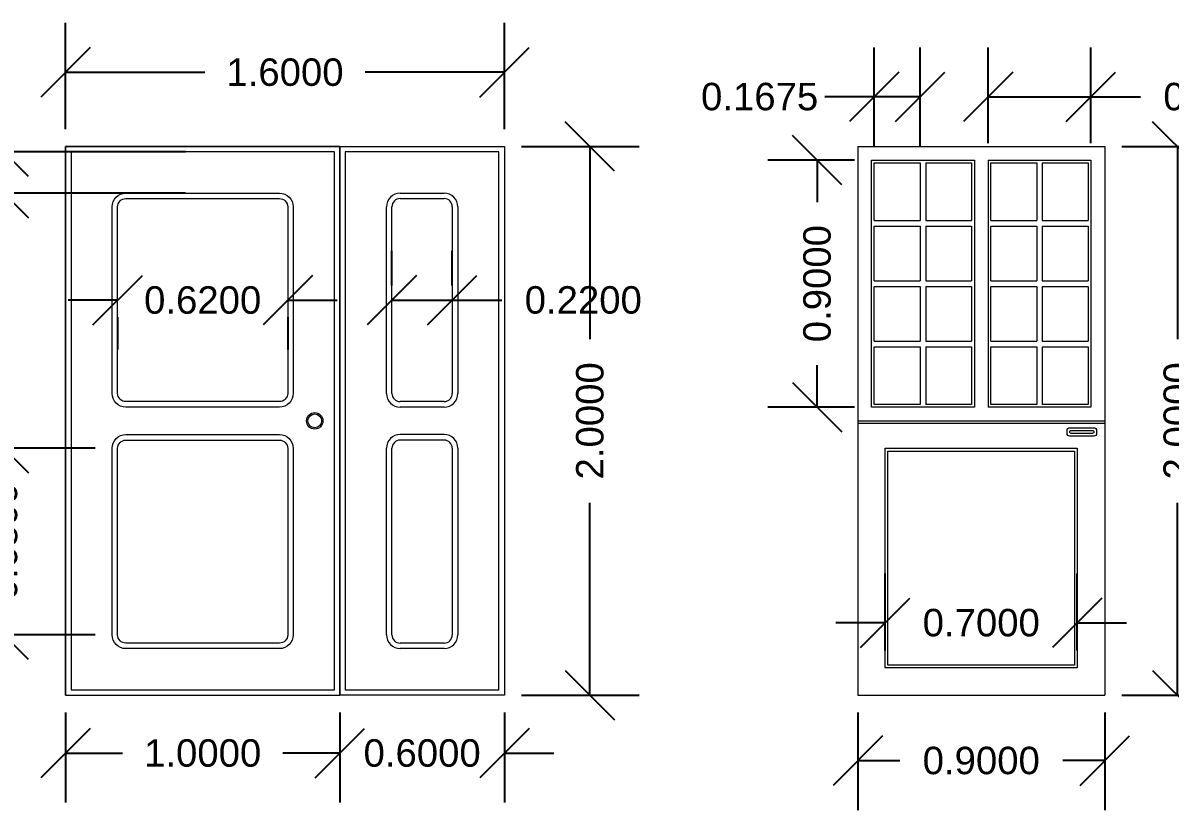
# Model space of a CAD drawing. Header units: inches. Extents: x 16.4 to 39.1, y 11.1 to 26.9.
# Drawn here: x 25.79 to 29.972, y 19.176 to 22.045 of the extents above; entities that cross this region are included whole.
import ezdxf

# ---------------------------------------------------------------- set-up
doc = ezdxf.new("R2010")
doc.units = ezdxf.units.IN
doc.header["$MEASUREMENT"] = 0
doc.styles.get("Standard").update_dxf_attribs({"font": 'arial.ttf'})
doc.dimstyles.get("Standard").update_dxf_attribs({"dimtxt": 0.1, "dimasz": 0.18, "dimexe": 0.18, "dimexo": 0.0625, "dimgap": 0.09, "dimtad": 0, "dimtoh": 1, "dimdec": 4, "dimzin": 0, "dimdsep": 46, "dimtxsty": 'Standard', "dimblk": 'OBLIQUE', "dimcen": 0.09, "dimadec": 0, "dimazin": 0, "dimtfac": 1, "dimtdec": 4, "dimtofl": 0, "dimtmove": 0, "dimatfit": 3, "dimldrblk": 'OBLIQUE', "dimfxl": 1, "dimtolj": 1, "dimtzin": 0, "dimarcsym": 0})

# ---------------------------------------------------------------- blocks, each defined once
blk = doc.blocks.new('_Oblique')
at = {"color": 0, "linetype": 'ByBlock', "lineweight": -2}
blk.add_line((-0.5, -0.5), (0.5, 0.5), dxfattribs=at)
blk = doc.blocks.new('*D10')
at = {"color": 0, "lineweight": -2, "transparency": 16777216}
for p, q in [((27.6074, 21.5947), (28.0367, 21.5947)), ((27.8567, 21.5947), (27.8567, 20.8929)), ((27.8567, 19.5947), (27.8567, 20.2964)), ((27.6074, 19.5947), (28.0367, 19.5947))]:
    blk.add_line(p, q, dxfattribs=at)
at = {"layer": 'Defpoints', "color": 0, "lineweight": 9, "transparency": 16777216}
for p in [(27.5449, 21.5947), (27.5449, 19.5947), (27.8567, 19.5947)]:
    blk.add_point(p, dxfattribs=at)
at = {"color": 0, "lineweight": -2, "transparency": 16777216, "xscale": 0.18, "yscale": 0.18, "zscale": 0.18}
for p, rotation in [((27.8567, 21.5947), 90), ((27.8567, 19.5947), 270)]:
    blk.add_blockref('_Oblique', p, dxfattribs=dict(at, rotation=rotation))
at = {"color": 0, "lineweight": 9, "transparency": 16777216, "insert": (27.8567, 20.5947), "char_height": 0.1, "attachment_point": 5, "rotation": 90}
blk.add_mtext('\\A1;2.0000', dxfattribs=at)
blk = doc.blocks.new('*D11')
at = {"color": 0, "lineweight": -2, "transparency": 16777216}
for p, q in [((25.9449, 21.6572), (25.9449, 22.0448)), ((27.5449, 21.6572), (27.5449, 22.0448)), ((25.9449, 21.8648), (26.4522, 21.8648)), ((27.5449, 21.8648), (27.0376, 21.8648))]:
    blk.add_line(p, q, dxfattribs=at)
at = {"layer": 'Defpoints', "color": 0, "lineweight": 9, "transparency": 16777216}
for p in [(27.5449, 21.8648), (25.9449, 21.5947), (27.5449, 21.5947)]:
    blk.add_point(p, dxfattribs=at)
at = {"color": 0, "lineweight": -2, "transparency": 16777216, "xscale": 0.18, "yscale": 0.18, "zscale": 0.18, "rotation": 180}
blk.add_blockref('_Oblique', (25.9449, 21.8648), dxfattribs=at)
at = {"color": 0, "lineweight": -2, "transparency": 16777216, "xscale": 0.18, "yscale": 0.18, "zscale": 0.18}
blk.add_blockref('_Oblique', (27.5449, 21.8648), dxfattribs=at)
at = {"color": 0, "lineweight": 9, "transparency": 16777216, "insert": (26.7449, 21.8648), "char_height": 0.1, "attachment_point": 5}
blk.add_mtext('\\A1;1.6000', dxfattribs=at)
blk = doc.blocks.new('*D12')
at = {"color": 0, "lineweight": -2, "transparency": 16777216}
for p, q in [((26.1349, 21.0344), (25.9549, 21.0344)), ((26.7549, 21.0344), (26.9349, 21.0344)), ((26.1349, 20.9722), (26.1349, 20.8544)), ((26.7549, 20.9722), (26.7549, 20.8544))]:
    blk.add_line(p, q, dxfattribs=at)
at = {"layer": 'Defpoints', "color": 0, "lineweight": 9, "transparency": 16777216}
for p in [(26.1349, 21.0347), (26.7549, 21.0347), (26.7549, 21.0344)]:
    blk.add_point(p, dxfattribs=at)
at = {"color": 0, "lineweight": -2, "transparency": 16777216, "xscale": 0.18, "yscale": 0.18, "zscale": 0.18}
blk.add_blockref('_Oblique', (26.1349, 21.0344), dxfattribs=at)
at = {"color": 0, "lineweight": -2, "transparency": 16777216, "xscale": 0.18, "yscale": 0.18, "zscale": 0.18, "rotation": 180}
blk.add_blockref('_Oblique', (26.7549, 21.0344), dxfattribs=at)
at = {"color": 0, "lineweight": 9, "transparency": 16777216, "insert": (26.4449, 21.0344), "char_height": 0.1, "attachment_point": 5}
blk.add_mtext('\\A1;0.6200', dxfattribs=at)
blk = doc.blocks.new('*D13')
at = {"color": 0, "lineweight": -2, "transparency": 16777216}
for p, q in [((27.1349, 21.0882), (27.1349, 21.2147)), ((27.3549, 21.0882), (27.3549, 21.2147)), ((27.1349, 21.0347), (27.3549, 21.0347)), ((27.3549, 21.0347), (27.5349, 21.0347))]:
    blk.add_line(p, q, dxfattribs=at)
at = {"layer": 'Defpoints', "color": 0, "lineweight": 9, "transparency": 16777216}
for p in [(27.1349, 21.0257), (27.3549, 21.0347), (27.3549, 21.0257)]:
    blk.add_point(p, dxfattribs=at)
at = {"color": 0, "lineweight": -2, "transparency": 16777216, "xscale": 0.18, "yscale": 0.18, "zscale": 0.18, "rotation": 180}
blk.add_blockref('_Oblique', (27.1349, 21.0347), dxfattribs=at)
at = {"color": 0, "lineweight": -2, "transparency": 16777216, "xscale": 0.18, "yscale": 0.18, "zscale": 0.18}
blk.add_blockref('_Oblique', (27.3549, 21.0347), dxfattribs=at)
at = {"color": 0, "lineweight": 9, "transparency": 16777216, "insert": (27.8323, 21.0347), "char_height": 0.1, "attachment_point": 5}
blk.add_mtext('\\A1;0.2200', dxfattribs=at)
blk = doc.blocks.new('*D14')
at = {"color": 0, "lineweight": -2, "transparency": 16777216}
for p, q in [((25.9449, 19.5322), (25.9449, 19.2036)), ((26.9449, 19.5322), (26.9449, 19.2036)), ((25.9449, 19.3836), (26.1522, 19.3836)), ((26.9449, 19.3836), (26.7376, 19.3836))]:
    blk.add_line(p, q, dxfattribs=at)
at = {"layer": 'Defpoints', "color": 0, "lineweight": 9, "transparency": 16777216}
for p in [(25.9449, 19.5947), (26.9449, 19.5947), (26.9449, 19.3836)]:
    blk.add_point(p, dxfattribs=at)
at = {"color": 0, "lineweight": -2, "transparency": 16777216, "xscale": 0.18, "yscale": 0.18, "zscale": 0.18, "rotation": 180}
blk.add_blockref('_Oblique', (25.9449, 19.3836), dxfattribs=at)
at = {"color": 0, "lineweight": -2, "transparency": 16777216, "xscale": 0.18, "yscale": 0.18, "zscale": 0.18}
blk.add_blockref('_Oblique', (26.9449, 19.3836), dxfattribs=at)
at = {"color": 0, "lineweight": 9, "transparency": 16777216, "insert": (26.4449, 19.3836), "char_height": 0.1, "attachment_point": 5}
blk.add_mtext('\\A1;1.0000', dxfattribs=at)
blk = doc.blocks.new('*D15')
at = {"color": 0, "lineweight": -2, "transparency": 16777216}
for p, q in [((26.9449, 19.5322), (26.9449, 19.2036)), ((27.5449, 19.5322), (27.5449, 19.2036)), ((26.9449, 19.3836), (26.7649, 19.3836)), ((27.5449, 19.3836), (27.7249, 19.3836))]:
    blk.add_line(p, q, dxfattribs=at)
at = {"layer": 'Defpoints', "color": 0, "lineweight": 9, "transparency": 16777216}
for p in [(26.9449, 19.5947), (27.5449, 19.5947), (26.9449, 19.3836)]:
    blk.add_point(p, dxfattribs=at)
at = {"color": 0, "lineweight": -2, "transparency": 16777216, "xscale": 0.18, "yscale": 0.18, "zscale": 0.18}
blk.add_blockref('_Oblique', (26.9449, 19.3836), dxfattribs=at)
at = {"color": 0, "lineweight": -2, "transparency": 16777216, "xscale": 0.18, "yscale": 0.18, "zscale": 0.18, "rotation": 180}
blk.add_blockref('_Oblique', (27.5449, 19.3836), dxfattribs=at)
at = {"color": 0, "lineweight": 9, "transparency": 16777216, "insert": (27.2449, 19.3836), "char_height": 0.1, "attachment_point": 5}
blk.add_mtext('\\A1;0.6000', dxfattribs=at)
blk = doc.blocks.new('*D16')
at = {"color": 0, "lineweight": -2, "transparency": 16777216}
for p, q in [((25.7195, 20.4947), (25.7195, 20.6747)), ((26.0524, 20.4947), (25.5395, 20.4947)), ((26.0524, 19.8147), (25.5395, 19.8147)), ((25.7195, 19.8147), (25.7195, 19.6347))]:
    blk.add_line(p, q, dxfattribs=at)
at = {"layer": 'Defpoints', "color": 0, "lineweight": 9, "transparency": 16777216}
for p in [(26.1149, 20.4947), (25.7195, 19.8147), (26.1149, 19.8147)]:
    blk.add_point(p, dxfattribs=at)
at = {"color": 0, "lineweight": -2, "transparency": 16777216, "xscale": 0.18, "yscale": 0.18, "zscale": 0.18}
for p, rotation in [((25.7195, 20.4947), 270), ((25.7195, 19.8147), 90)]:
    blk.add_blockref('_Oblique', p, dxfattribs=dict(at, rotation=rotation))
at = {"color": 0, "lineweight": 9, "transparency": 16777216, "insert": (25.7195, 20.1547), "char_height": 0.1, "attachment_point": 5, "rotation": 90}
blk.add_mtext('\\A1;0.6800', dxfattribs=at)
blk = doc.blocks.new('*D17')
at = {"color": 0, "lineweight": -2, "transparency": 16777216}
for p, q in [((29.7957, 21.5947), (30.1781, 21.5947)), ((29.9981, 21.5947), (29.9981, 20.8929)), ((29.9981, 19.5947), (29.9981, 20.2964)), ((29.7957, 19.5947), (30.1781, 19.5947))]:
    blk.add_line(p, q, dxfattribs=at)
at = {"layer": 'Defpoints', "color": 0, "lineweight": 9, "transparency": 16777216}
for p in [(29.7332, 21.5947), (29.7332, 19.5947), (29.9981, 19.5947)]:
    blk.add_point(p, dxfattribs=at)
at = {"color": 0, "lineweight": -2, "transparency": 16777216, "xscale": 0.18, "yscale": 0.18, "zscale": 0.18}
for p, rotation in [((29.9981, 21.5947), 90), ((29.9981, 19.5947), 270)]:
    blk.add_blockref('_Oblique', p, dxfattribs=dict(at, rotation=rotation))
at = {"color": 0, "lineweight": 9, "transparency": 16777216, "insert": (29.9981, 20.5947), "char_height": 0.1, "attachment_point": 5, "rotation": 90}
blk.add_mtext('\\A1;2.0000', dxfattribs=at)
blk = doc.blocks.new('*D18')
at = {"color": 0, "lineweight": -2, "transparency": 16777216}
for p, q in [((28.8332, 19.5322), (28.8332, 19.1763)), ((29.7332, 19.5322), (29.7332, 19.1763)), ((28.8332, 19.3563), (28.9858, 19.3563)), ((29.7332, 19.3563), (29.5806, 19.3563))]:
    blk.add_line(p, q, dxfattribs=at)
at = {"layer": 'Defpoints', "color": 0, "lineweight": 9, "transparency": 16777216}
for p in [(28.8332, 19.5947), (29.7332, 19.5947), (29.7332, 19.3563)]:
    blk.add_point(p, dxfattribs=at)
at = {"color": 0, "lineweight": -2, "transparency": 16777216, "xscale": 0.18, "yscale": 0.18, "zscale": 0.18, "rotation": 180}
blk.add_blockref('_Oblique', (28.8332, 19.3563), dxfattribs=at)
at = {"color": 0, "lineweight": -2, "transparency": 16777216, "xscale": 0.18, "yscale": 0.18, "zscale": 0.18}
blk.add_blockref('_Oblique', (29.7332, 19.3563), dxfattribs=at)
at = {"color": 0, "lineweight": 9, "transparency": 16777216, "insert": (29.2832, 19.3563), "char_height": 0.1, "attachment_point": 5}
blk.add_mtext('\\A1;0.9000', dxfattribs=at)
blk = doc.blocks.new('*D19')
at = {"color": 0, "lineweight": -2, "transparency": 16777216}
for p, q in [((28.9332, 19.7572), (28.9332, 20.0387)), ((29.6332, 19.7572), (29.6332, 20.0387)), ((28.9332, 19.8587), (28.7532, 19.8587)), ((29.6332, 19.8587), (29.8132, 19.8587))]:
    blk.add_line(p, q, dxfattribs=at)
at = {"layer": 'Defpoints', "color": 0, "lineweight": 9, "transparency": 16777216}
for p in [(29.6332, 19.8587), (28.9332, 19.6947), (29.6332, 19.6947)]:
    blk.add_point(p, dxfattribs=at)
at = {"color": 0, "lineweight": -2, "transparency": 16777216, "xscale": 0.18, "yscale": 0.18, "zscale": 0.18}
blk.add_blockref('_Oblique', (28.9332, 19.8587), dxfattribs=at)
at = {"color": 0, "lineweight": -2, "transparency": 16777216, "xscale": 0.18, "yscale": 0.18, "zscale": 0.18, "rotation": 180}
blk.add_blockref('_Oblique', (29.6332, 19.8587), dxfattribs=at)
at = {"color": 0, "lineweight": 9, "transparency": 16777216, "insert": (29.2832, 19.8587), "char_height": 0.1, "attachment_point": 5}
blk.add_mtext('\\A1;0.7000', dxfattribs=at)
blk = doc.blocks.new('*D20')
at = {"color": 0, "lineweight": -2, "transparency": 16777216}
for p, q in [((28.8207, 21.5447), (28.505, 21.5447)), ((28.685, 21.5447), (28.685, 21.3921)), ((28.685, 20.6447), (28.685, 20.7973)), ((28.8207, 20.6447), (28.505, 20.6447))]:
    blk.add_line(p, q, dxfattribs=at)
at = {"layer": 'Defpoints', "color": 0, "lineweight": 9, "transparency": 16777216}
for p in [(28.8832, 21.5447), (28.685, 20.6447), (28.8832, 20.6447)]:
    blk.add_point(p, dxfattribs=at)
at = {"color": 0, "lineweight": -2, "transparency": 16777216, "xscale": 0.18, "yscale": 0.18, "zscale": 0.18}
for p, rotation in [((28.685, 21.5447), 90), ((28.685, 20.6447), 270)]:
    blk.add_blockref('_Oblique', p, dxfattribs=dict(at, rotation=rotation))
at = {"color": 0, "lineweight": 9, "transparency": 16777216, "insert": (28.685, 21.0947), "char_height": 0.1, "attachment_point": 5, "rotation": 90}
blk.add_mtext('\\A1;0.9000', dxfattribs=at)
blk = doc.blocks.new('*D21')
at = {"color": 0, "lineweight": -2, "transparency": 16777216}
for p, q in [((29.3082, 21.6072), (29.3082, 21.9558)), ((29.6832, 21.6072), (29.6832, 21.9558)), ((29.3082, 21.7758), (29.6832, 21.7758)), ((29.6832, 21.7758), (29.8632, 21.7758))]:
    blk.add_line(p, q, dxfattribs=at)
at = {"layer": 'Defpoints', "color": 0, "lineweight": 9, "transparency": 16777216}
for p in [(29.6832, 21.7758), (29.3082, 21.5447), (29.6832, 21.5447)]:
    blk.add_point(p, dxfattribs=at)
at = {"color": 0, "lineweight": -2, "transparency": 16777216, "xscale": 0.18, "yscale": 0.18, "zscale": 0.18, "rotation": 180}
blk.add_blockref('_Oblique', (29.3082, 21.7758), dxfattribs=at)
at = {"color": 0, "lineweight": -2, "transparency": 16777216, "xscale": 0.18, "yscale": 0.18, "zscale": 0.18}
blk.add_blockref('_Oblique', (29.6832, 21.7758), dxfattribs=at)
at = {"color": 0, "lineweight": 9, "transparency": 16777216, "insert": (30.1606, 21.7758), "char_height": 0.1, "attachment_point": 5}
blk.add_mtext('\\A1;0.3750', dxfattribs=at)
blk = doc.blocks.new('*D22')
at = {"color": 0, "lineweight": -2, "transparency": 16777216}
for p, q in [((28.8932, 21.5972), (28.8932, 21.9558)), ((29.0607, 21.5972), (29.0607, 21.9558)), ((28.8932, 21.7758), (28.7132, 21.7758)), ((29.0607, 21.7758), (28.8932, 21.7758))]:
    blk.add_line(p, q, dxfattribs=at)
at = {"layer": 'Defpoints', "color": 0, "lineweight": 9, "transparency": 16777216}
for p in [(28.8932, 21.7758), (28.8932, 21.5347), (29.0607, 21.5347)]:
    blk.add_point(p, dxfattribs=at)
at = {"color": 0, "lineweight": -2, "transparency": 16777216, "xscale": 0.18, "yscale": 0.18, "zscale": 0.18, "rotation": 180}
blk.add_blockref('_Oblique', (28.8932, 21.7758), dxfattribs=at)
at = {"color": 0, "lineweight": -2, "transparency": 16777216, "xscale": 0.18, "yscale": 0.18, "zscale": 0.18}
blk.add_blockref('_Oblique', (29.0607, 21.7758), dxfattribs=at)
at = {"color": 0, "lineweight": 9, "transparency": 16777216, "insert": (28.4753, 21.7758), "char_height": 0.1, "attachment_point": 5}
blk.add_mtext('\\A1;0.1675', dxfattribs=at)
blk = doc.blocks.new('*D53')
at = {"color": 0, "lineweight": -2, "transparency": 16777216}
for p, q in [((26.3824, 21.5747), (25.5395, 21.5747)), ((25.7195, 21.5747), (25.7195, 21.4247)), ((26.3824, 21.4247), (25.5395, 21.4247)), ((25.7195, 21.4247), (25.7195, 21.2447)), ((25.7195, 21.2447), (25.5395, 21.2447))]:
    blk.add_line(p, q, dxfattribs=at)
at = {"layer": 'Defpoints', "color": 0, "lineweight": 9, "transparency": 16777216}
for p in [(26.4449, 21.5747), (25.7195, 21.4247), (26.4449, 21.4247)]:
    blk.add_point(p, dxfattribs=at)
at = {"color": 0, "lineweight": -2, "transparency": 16777216, "xscale": 0.18, "yscale": 0.18, "zscale": 0.18}
for p, rotation in [((25.7195, 21.5747), 90), ((25.7195, 21.4247), 270)]:
    blk.add_blockref('_Oblique', p, dxfattribs=dict(at, rotation=rotation))
at = {"color": 0, "lineweight": 9, "transparency": 16777216, "insert": (25.2821, 21.2447), "char_height": 0.1, "attachment_point": 5}
blk.add_mtext('\\A1;0.1500', dxfattribs=at)

msp = doc.modelspace()

# ---------------------------------------------------------------- linework, layer by layer
at = {"lineweight": 9}
for p, q in [((25.94486, 19.59468), (25.94486, 21.59468)), ((25.94486, 21.59468), (27.54486, 21.59468)), ((26.94486, 21.59468), (26.94486, 19.59468)), ((27.54486, 21.59468), (27.54486, 19.59468)), ((28.83322, 21.59468), (29.73322, 21.59468)), ((28.83322, 21.59468), (28.83322, 19.59468)), ((29.73322, 21.59468), (29.73322, 19.59468)), ((29.25822, 21.54468), (29.25822, 20.64468)), ((29.30822, 21.54468), (29.30822, 20.64468)), ((29.06072, 21.53468), (29.06072, 21.32468)), ((29.08072, 21.53468), (29.08072, 21.32468)), ((29.48572, 21.53468), (29.48572, 21.32468)), ((29.50572, 21.53468), (29.50572, 21.32468)), ((27.16486, 21.42468), (27.32486, 21.42468)), ((27.11486, 20.69468), (27.11486, 21.37468)), ((27.13486, 20.69468), (27.13486, 21.37468)), ((27.16486, 21.40468), (27.32486, 21.40468)), ((27.35486, 21.37468), (27.35486, 20.69468)), ((27.37486, 21.37468), (27.37486, 20.69468)), ((28.89322, 21.32468), (29.06072, 21.32468)), ((28.89322, 21.30468), (29.06072, 21.30468)), ((29.06072, 21.30468), (29.06072, 21.10468)), ((29.08072, 21.32468), (29.24822, 21.32468)), ((29.08072, 21.30468), (29.08072, 21.10468)), ((29.08072, 21.30468), (29.24822, 21.30468)), ((29.31822, 21.32468), (29.48572, 21.32468)), ((29.31822, 21.30468), (29.48572, 21.30468)), ((29.48572, 21.30468), (29.48572, 21.10468)), ((29.50572, 21.32468), (29.67322, 21.32468)), ((29.50572, 21.30468), (29.50572, 21.10468)), ((29.50572, 21.30468), (29.67322, 21.30468)), ((28.89322, 21.10468), (29.06072, 21.10468)), ((28.89322, 21.08468), (29.06072, 21.08468)), ((29.06072, 21.08468), (29.06072, 20.88468)), ((29.08072, 21.10468), (29.24822, 21.10468)), ((29.08072, 21.08468), (29.08072, 20.88468)), ((29.08072, 21.08468), (29.24822, 21.08468)), ((29.31822, 21.10468), (29.48572, 21.10468)), ((29.31822, 21.08468), (29.48572, 21.08468)), ((29.48572, 21.08468), (29.48572, 20.88468)), ((29.50572, 21.10468), (29.67322, 21.10468)), ((29.50572, 21.08468), (29.50572, 20.88468)), ((29.50572, 21.08468), (29.67322, 21.08468)), ((28.89322, 20.88468), (29.06072, 20.88468)), ((29.08072, 20.88468), (29.24822, 20.88468)), ((29.31822, 20.88468), (29.48572, 20.88468)), ((29.50572, 20.88468), (29.67322, 20.88468)), ((28.89322, 20.86468), (29.06072, 20.86468)), ((29.06072, 20.86468), (29.06072, 20.65468)), ((29.08072, 20.86468), (29.08072, 20.65468)), ((29.08072, 20.86468), (29.24822, 20.86468)), ((29.31822, 20.86468), (29.48572, 20.86468)), ((29.48572, 20.86468), (29.48572, 20.65468)), ((29.50572, 20.86468), (29.67322, 20.86468)), ((29.50572, 20.86468), (29.50572, 20.65468)), ((27.32486, 20.66468), (27.16486, 20.66468)), ((27.32486, 20.64468), (27.16486, 20.64468)), ((28.83322, 20.59468), (29.73322, 20.59468)), ((28.83322, 20.58624), (29.73322, 20.58624)), ((27.32486, 20.54468), (27.16486, 20.54468)), ((27.11486, 19.81468), (27.11486, 20.49468)), ((27.13486, 19.81468), (27.13486, 20.49468)), ((27.32486, 20.52468), (27.16486, 20.52468)), ((27.35486, 20.49468), (27.35486, 19.81468)), ((27.37486, 20.49468), (27.37486, 19.81468)), ((27.32486, 19.78468), (27.16486, 19.78468)), ((27.32486, 19.76468), (27.16486, 19.76468)), ((27.54486, 19.59468), (26.94486, 19.59468)), ((28.83322, 19.59468), (29.73322, 19.59468))]:
    msp.add_line(p, q, dxfattribs=at)
for points in [[(26.94486, 21.59468), (25.94486, 21.59468), (25.94486, 19.59468), (26.94486, 19.59468)], [(26.92486, 21.57468), (25.96486, 21.57468), (25.96486, 19.61468), (26.92486, 19.61468)], [(26.96486, 19.61468), (27.52486, 19.61468), (27.52486, 21.57468), (26.96486, 21.57468)], [(28.93322, 20.49468), (29.63322, 20.49468), (29.63322, 19.69468), (28.93322, 19.69468)], [(28.94322, 20.48468), (29.62322, 20.48468), (29.62322, 19.70468), (28.94322, 19.70468)]]:
    msp.add_lwpolyline(points, close=True, dxfattribs=at)
for points in [[(29.25822, 20.64468), (28.88322, 20.64468), (28.88322, 21.54468), (29.25822, 21.54468)], [(29.30822, 21.54468), (29.68322, 21.54468), (29.68322, 20.64468), (29.30822, 20.64468)], [(28.89322, 21.32468), (28.89322, 21.53468), (29.06072, 21.53468)], [(29.08072, 21.53468), (29.24822, 21.53468), (29.24822, 21.32468)], [(29.31822, 21.32468), (29.31822, 21.53468), (29.48572, 21.53468)], [(29.50572, 21.53468), (29.67322, 21.53468), (29.67322, 21.32468)], [(28.89322, 21.10468), (28.89322, 21.30468)], [(29.24822, 21.30468), (29.24822, 21.10468)], [(29.31822, 21.10468), (29.31822, 21.30468)], [(29.67322, 21.30468), (29.67322, 21.10468)], [(28.89322, 20.88468), (28.89322, 21.08468)], [(29.24822, 21.08468), (29.24822, 20.88468)], [(29.31822, 20.88468), (29.31822, 21.08468)], [(29.67322, 21.08468), (29.67322, 20.88468)], [(29.06072, 20.65468), (28.89322, 20.65468), (28.89322, 20.86468)], [(29.24822, 20.86468), (29.24822, 20.65468), (29.08072, 20.65468)], [(29.48572, 20.65468), (29.31822, 20.65468), (29.31822, 20.86468)], [(29.67322, 20.86468), (29.67322, 20.65468), (29.50572, 20.65468)]]:
    msp.add_lwpolyline(points, dxfattribs=at)
msp.add_lwpolyline([(26.16486, 20.64468, -0.4142136), (26.11486, 20.69468), (26.11486, 21.37468, -0.4142136), (26.16486, 21.42468), (26.72486, 21.42468, -0.4142136), (26.77486, 21.37468), (26.77486, 20.69468, -0.4142136), (26.72486, 20.64468), (26.16486, 20.64468)], format="xyb", dxfattribs=at)
for points in [[(26.16486, 20.66468, -0.4142136), (26.13486, 20.69468), (26.13486, 21.37468, -0.4142136), (26.16486, 21.40468), (26.72486, 21.40468, -0.4142136), (26.75486, 21.37468), (26.75486, 20.69468, -0.4142136), (26.72486, 20.66468)], [(26.77486, 20.49468), (26.77486, 19.81468, -0.4142136), (26.72486, 19.76468), (26.16486, 19.76468, -0.4142136), (26.11486, 19.81468), (26.11486, 20.49468, -0.4142136), (26.16486, 20.54468), (26.72486, 20.54468, -0.4142136)], [(29.60583, 20.56979), (29.69367, 20.56979, -0.4142136), (29.70367, 20.55979), (29.70367, 20.54882, -0.4142136), (29.69367, 20.53882), (29.60583, 20.53882, -0.4142136), (29.59583, 20.54882), (29.59583, 20.55979, -0.4142136)], [(29.61083, 20.55979), (29.68867, 20.55979, -0.4142136), (29.69367, 20.55479), (29.69367, 20.55382, -0.4142136), (29.68867, 20.54882), (29.61083, 20.54882, -0.4142136), (29.60583, 20.55382), (29.60583, 20.55479, -0.4142136)], [(26.75486, 20.49468), (26.75486, 19.81468, -0.4142136), (26.72486, 19.78468), (26.16486, 19.78468, -0.4142136), (26.13486, 19.81468), (26.13486, 20.49468, -0.4142136), (26.16486, 20.52468), (26.72486, 20.52468, -0.4142136)]]:
    msp.add_lwpolyline(points, format="xyb", close=True, dxfattribs=at)
for radius in [0.03, 0.025]:
    msp.add_circle((26.85341, 20.59468), radius, dxfattribs=at)
for centre, radius, start, end in [((27.16486, 21.37468), 0.05, 90, 180), ((27.32486, 21.37468), 0.05, 0, 90), ((27.16486, 21.37468), 0.03, 90, 180), ((27.32486, 21.37468), 0.03, 0, 90), ((27.16486, 20.69468), 0.05, 180, 270), ((27.16486, 20.69468), 0.03, 180, 270), ((27.32486, 20.69468), 0.05, 270, 0), ((27.32486, 20.69468), 0.03, 270, 0), ((27.16486, 20.49468), 0.05, 90, 180), ((27.32486, 20.49468), 0.05, 0, 90), ((27.16486, 20.49468), 0.03, 90, 180), ((27.32486, 20.49468), 0.03, 0, 90), ((27.16486, 19.81468), 0.05, 180, 270), ((27.16486, 19.81468), 0.03, 180, 270), ((27.32486, 19.81468), 0.05, 270, 0), ((27.32486, 19.81468), 0.03, 270, 0)]:
    msp.add_arc(centre, radius, start, end, dxfattribs=at)

# ---------------------------------------------------------------- dimensions: what is measured, and where the dimension line sits
at = {"color": 41, "lineweight": 9, "true_color": 0xf4ee51}
for base, p1, p2, picture, middle in [((27.54486, 21.86476), (25.94486, 21.59468), (27.54486, 21.59468), '*D11', (26.74486, 21.86476)), ((29.68322, 21.77581), (29.30822, 21.54468), (29.68322, 21.54468), '*D21', (30.16062, 21.77581)), ((27.35486, 21.03468), (27.13486, 21.0257), (27.35486, 21.0257), '*D13', (27.83226, 21.03468)), ((29.63322, 19.85872), (28.93322, 19.69468), (29.63322, 19.69468), '*D19', (29.28322, 19.85872)), ((26.94486, 19.38358), (25.94486, 19.59468), (26.94486, 19.59468), '*D14', (26.44486, 19.38358)), ((26.94486, 19.38358), (27.54486, 19.59468), (26.94486, 19.59468), '*D15', (27.24486, 19.38358)), ((29.73322, 19.35632), (28.83322, 19.59468), (29.73322, 19.59468), '*D18', (29.28322, 19.35632))]:
    dim = msp.add_linear_dim(base=base, p1=p1, p2=p2, dimstyle='Standard', dxfattribs=at)
    dim.commit()
    dim.dimension.update_dxf_attribs({"geometry": picture, "text_midpoint": middle})
for base, p1, p2, override, picture, middle in [((28.89322, 21.77581), (29.06072, 21.53468), (28.89322, 21.53468), {"dimgap": 0.03}, '*D22', (28.47527, 21.77581)), ((26.75486, 21.03442), (26.13486, 21.03468), (26.75486, 21.03468), {"dimtxt": 0.1, "dimgap": 0.1}, '*D12', (26.44486, 21.03442))]:
    dim = msp.add_linear_dim(base=base, p1=p1, p2=p2, dimstyle='Standard', override=override, dxfattribs=at)
    dim.commit()
    dim.dimension.update_dxf_attribs({"geometry": picture, "text_midpoint": middle})
dim = msp.add_linear_dim(base=(25.7195, 21.42468), p1=(26.44486, 21.57468), p2=(26.44486, 21.42468), angle=90, dimstyle='Standard', override={"dimgap": 0.05}, dxfattribs=at)
dim.commit()
dim.dimension.update_dxf_attribs({"geometry": '*D53', "text_midpoint": (25.2821, 21.24468)})
for base, p1, p2, picture, middle in [((27.85672, 19.59468), (27.54486, 21.59468), (27.54486, 19.59468), '*D10', (27.85672, 20.59468)), ((29.99813, 19.59468), (29.73322, 21.59468), (29.73322, 19.59468), '*D17', (29.99813, 20.59468)), ((28.68496, 20.64468), (28.88322, 21.54468), (28.88322, 20.64468), '*D20', (28.68496, 21.09468)), ((25.7195, 19.81468), (26.11486, 20.49468), (26.11486, 19.81468), '*D16', (25.7195, 20.15468))]:
    dim = msp.add_linear_dim(base=base, p1=p1, p2=p2, angle=90, dimstyle='Standard', dxfattribs=at)
    dim.commit()
    dim.dimension.update_dxf_attribs({"geometry": picture, "text_midpoint": middle})

doc.saveas('drawing.dxf')
